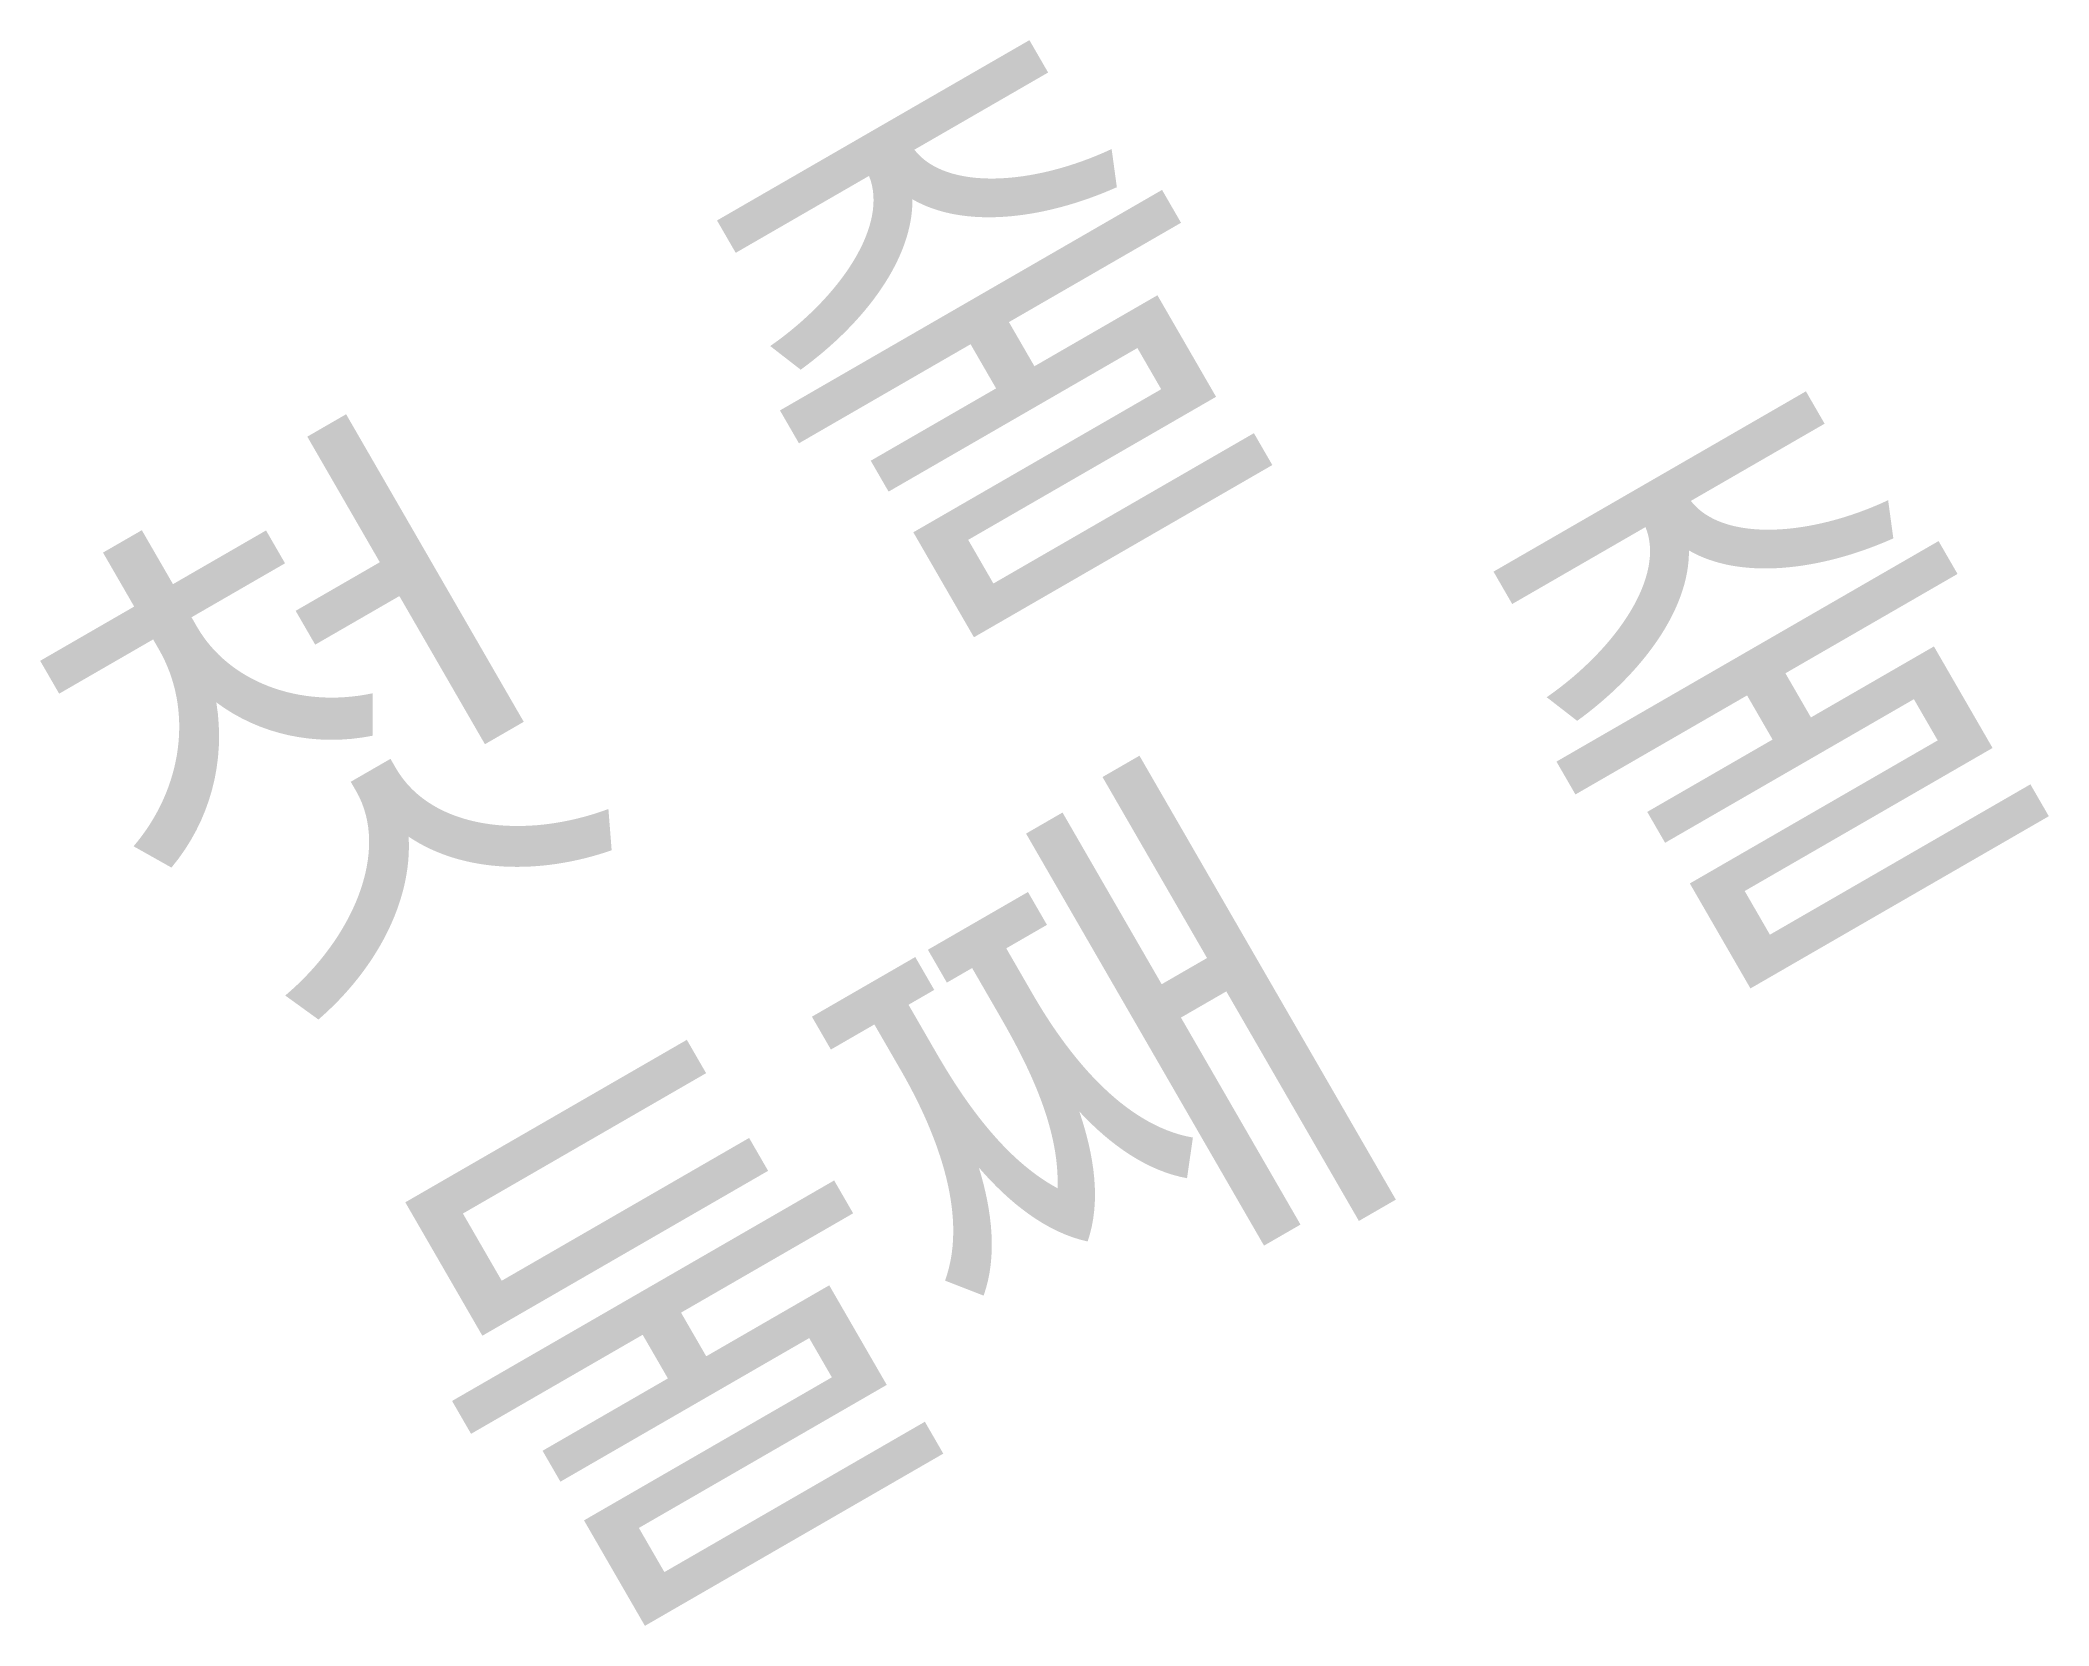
# Model space of a CAD drawing. Header units: millimetres. Extents: x 10.3 to 24.8, y 13.1 to 24.6.
import ezdxf

# ---------------------------------------------------------------- set-up
doc = ezdxf.new("R2010")
doc.units = ezdxf.units.MM

msp = doc.modelspace()

# ---------------------------------------------------------------- texts
at = {"insert": (10, 20), "char_height": 3, "width": 50, "attachment_point": 1, "rotation": 30}
msp.add_mtext('첫 줄\\P둘째 줄', dxfattribs=at)

doc.saveas('drawing.dxf')
